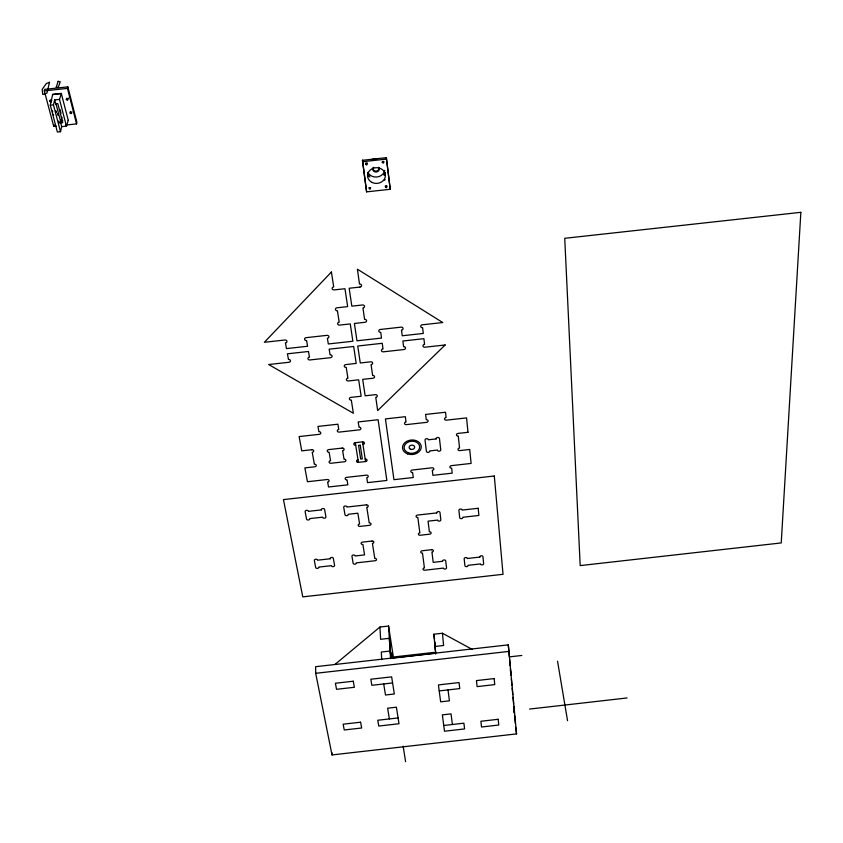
<?xml version="1.0" encoding="UTF-8"?>
<svg xmlns="http://www.w3.org/2000/svg" width="843" height="843" viewBox="0 0 843 843"><rect width="100%" height="100%" fill="white"/><g stroke="black" fill="none" stroke-linecap="round" stroke-linejoin="round"><path stroke-width="1.26" d="M52.551 110.855L52.688 112.288M65.743 125.07L76.555 123.9L76.892 122.351L67.83 86.861L44.69 89.369L44.3 90.886L53.731 126.376L56.123 126.123M61.992 117.209L60.675 122.815L61.676 126.64L60.506 131.687L57.377 132.024L50.285 105.238L52.688 94.3L61.276 93.362L68.325 120.591M62.14 122.657L62.677 120.359M68.631 98.167L67.767 98.842L66.702 98.21M76.555 123.9L67.472 88.378L67.83 86.861M53.731 126.376L54.1 124.827M60.675 122.815L62.751 122.593L57.788 103.594L55.691 103.826L55.849 103.204L60.822 122.193M60.506 131.687L53.446 104.901L54.669 99.927L59.484 99.4L61.349 93.668L52.761 94.595M61.676 126.64L66.439 126.123L68.241 120.296M58.989 123.099L58.641 121.139L58.936 123.141M370.635 187.557C366.21 189.886 373.639 189.296 368.865 187.599M53.509 114.321L53.541 115.291M72.024 112.014L71.065 112.425L70.169 111.729M367.348 163.089L365.641 163.12M386.958 185.913L385.314 185.871M383.765 161.487L382.406 161.519M334.966 664.453L379.94 627.023L388.57 626.043L393.375 657.182M51.729 100.517L50.232 99.99M391.31 657.234L433.997 652.398L434.092 653.441L390.088 658.425M508.297 644.863L315.619 666.697L315.693 673.315L332.005 754.938L516.548 733.895L508.297 644.863L509.351 656.644M315.693 673.315L509.193 651.376M510.057 656.802L521.817 655.475M392.596 682.946L371.858 685.306L370.825 679.226L391.637 676.866L394.324 693.989L385.493 695.001L383.702 683.958M439.214 690.923L459.772 688.583L459.056 682.567L438.423 684.916L440.647 701.829L449.403 700.839L448.023 689.922M398.086 717.941L377.769 720.249L378.749 726.044L399.002 723.747L396.4 707.193L387.632 708.194L389.382 718.931M529.604 709.058L627.097 697.962M443.745 725.486L463.903 723.189L464.588 728.932L444.503 731.218L442.354 714.875L451.047 713.884L452.385 724.506M355.704 445.273A1.686 1.307 -2.5 0 1 353.839 444.166A1.686 1.307 -2.5 0 1 355.303 442.68L362.553 441.869A1.686 1.307 -2.8 0 1 364.429 442.975A1.686 1.307 -2.8 0 1 362.954 444.461M357.99 459.804A1.665 1.286 -2.6 0 0 356.536 461.258A1.665 1.286 -2.6 0 0 358.391 462.343L365.567 461.542A1.665 1.286 -2.9 0 0 367.032 460.088A1.665 1.286 -2.9 0 0 365.177 459.003M435.652 654.073L433.871 634.221L442.427 633.251L472.386 649.489M44.3 90.886L67.472 88.378M50.285 105.238L53.446 104.901M362.469 160.286L386.368 157.673L390.225 189.285L366.61 191.867L362.469 160.286L366.61 191.867M362.553 161.719L386.494 159.095L386.368 157.673M70.917 112.224C73.784 114.996 67.335 112.888 70.97 112.404M60.053 109.485L61.044 113.268M54.669 99.927L55.691 103.826M59.484 99.4L66.439 126.123M557.539 661.207L567.539 720.702M403.154 746.192L405.588 761.672M355.303 442.68L358.391 462.343M392.438 657.993L391.647 652.935L391.932 657.508M362.553 441.869L365.567 461.542M515.663 727.34L516.548 733.895M433.871 634.221L434.535 639.342M434.872 641.902L435.367 645.749M435.747 652.461L434.967 646.465L443.597 645.496L442.427 633.251M386.494 159.095L390.225 189.285M509.583 659.258L510.163 665.812M510.405 668.425L510.984 674.969M511.332 678.9L511.922 685.443M512.154 688.067L512.744 694.611M512.976 697.235L513.556 703.779M513.787 706.392L514.378 712.946M514.609 715.559L515.315 723.42M510.405 670.111L510.837 674.927M514.051 710.839L514.251 713.136M388.57 626.043L390.541 658.646M379.94 627.023L380.614 639.31L389.308 638.32L391.026 657.108L390.077 651.038L381.31 652.029L381.721 659.647M331.952 752.725L332.005 754.938M385.346 173.732A10.717 9.452 -2.3 0 1 384.081 175.333M369.887 177.009A10.717 9.452 -2.3 0 1 367.495 175.017M385.272 172.783A10.706 9.452 -2.3 0 1 384.008 174.385M368.949 175.47A10.706 9.452 -2.3 0 1 367.432 174.069M371.289 159.77A10.706 9.452 -2.3 0 1 377.137 158.842M385.167 179.496A10.769 9.484 -2.4 0 1 384.482 180.276M384.756 170.444A8.883 7.84 -2.3 0 1 377.011 176.988A8.883 7.84 -2.3 0 1 367.811 172.299M378.981 167.441A3.172 2.803 -2.3 0 1 376.294 171.066A3.172 2.803 -2.3 0 1 372.775 168.115M378.465 167.42A3.182 2.803 -2.3 0 1 378.117 171.308A3.182 2.803 -2.3 0 1 373.712 171.192A3.182 2.803 -2.3 0 1 373.744 167.293M66.26 99.326C68.146 102.688 68.799 96.629 66.26 99.326M58.156 115.185L57.724 113.605L58.156 115.185M55.701 110.77L56.123 112.446L55.701 110.77M365.62 164.09C367.411 167.125 368.043 161.308 365.62 164.09M382.237 162.278C384.039 165.312 384.661 159.475 382.237 162.278M385.325 186.872C387.085 189.844 387.748 184.111 385.325 186.872M800.85 212.32L781.229 542.934L580.184 565.6L564.736 238.306L800.85 212.32M49.769 101.034C51.307 104.5 52.614 98.589 49.769 101.034M49.526 82.266L46.923 93.141L42.782 94.49L42.15 89.453L46.239 83.657L49.526 82.266M58.156 81.328L56.165 87.335L58.304 87.103L60.243 81.845L58.156 81.328M331.404 272.036L264.375 342.279L284.902 340.014A1.781 1.444 1.7 0 1 286.926 341.246A1.781 1.444 1.7 0 1 285.429 342.88L286.472 348.591L307.59 346.262L306.599 340.54A1.781 1.454 0.7 0 1 304.586 339.297A1.781 1.454 0.7 0 1 306.104 337.664L326.915 335.366A1.781 1.454 -0.4 0 1 328.907 336.61A1.781 1.454 -0.4 0 1 327.379 338.233L328.306 343.965L352.869 341.246L350.266 323.923L339.655 325.092A1.781 1.465 -1 0 1 337.653 323.838A1.781 1.465 -1 0 1 339.202 322.184L337.421 310.751A1.802 1.486 -0.7 0 1 335.409 309.476A1.802 1.486 -0.7 0 1 336.968 307.8L347.664 306.62L344.966 288.717L334.186 289.908A1.812 1.517 -0.3 0 1 332.153 288.601A1.812 1.517 -0.3 0 1 333.712 286.905L331.404 272.036M445.157 344.966L377.664 410.552L375.767 397.369A1.718 1.37 -3.2 0 0 377.285 395.831A1.718 1.37 -3.2 0 0 375.377 394.661L365.135 395.799L362.701 379.371L373.027 378.222A1.739 1.391 -3 0 0 374.545 376.652A1.739 1.391 -3 0 0 372.627 375.472L371.078 364.619A1.749 1.412 -2.9 0 0 372.606 363.027A1.749 1.412 -2.9 0 0 370.678 361.826L360.267 362.985L357.748 346.02L382.237 343.301L383.007 348.981A1.76 1.423 -3.5 0 0 381.457 350.593A1.76 1.423 -3.5 0 0 383.396 351.816L403.966 349.539A1.749 1.423 -4.6 0 0 405.525 347.927A1.749 1.423 -4.6 0 0 403.607 346.705L402.88 341.015L423.903 338.686L424.566 344.376A1.749 1.423 -5.7 0 0 422.986 345.988A1.749 1.423 -5.7 0 0 424.893 347.211L445.157 344.966M353.27 681.218L335.388 683.251L336.536 689.311L354.355 687.287L353.27 681.218M494.167 678.583L476.453 680.596L477.106 686.613L494.757 684.611L494.167 678.583M360.614 722.209L343.154 724.19L344.25 729.975L361.658 727.994L360.614 722.209M498.192 719.29L480.9 721.26L481.522 727.003L498.761 725.033L498.192 719.29M311.773 449.73L301.752 450.847L299.117 436.569L319.339 434.314A1.697 1.328 -0.8 0 0 320.793 432.817A1.697 1.328 -0.8 0 0 318.886 431.69L317.969 426.432L337.906 424.208L338.77 429.477A1.697 1.328 -1.7 0 0 337.305 430.973A1.697 1.328 -1.7 0 0 339.202 432.101L359.413 429.846A1.697 1.328 -2.6 0 0 360.888 428.349A1.697 1.328 -2.6 0 0 359.013 427.222L358.201 421.943L378.117 419.73L386.853 480.468L367.527 482.628L366.768 477.644A1.654 1.264 -3 0 0 368.212 476.211A1.654 1.264 -3 0 0 366.378 475.146L346.621 477.349A1.654 1.264 -2.3 0 0 345.187 478.782A1.654 1.264 -2.3 0 0 347.031 479.857L347.853 484.83L328.517 487.001L327.653 482.017A1.654 1.264 -1.5 0 0 329.076 480.584A1.654 1.264 -1.5 0 0 327.21 479.519L307.442 481.732L304.892 467.897L314.829 466.78A1.675 1.286 -0.9 0 0 316.262 465.325A1.675 1.286 -0.9 0 0 314.376 464.24L312.237 452.312A1.686 1.307 -0.7 0 0 313.67 450.836A1.686 1.307 -0.7 0 0 311.773 449.73M468.002 432.301L458.002 433.418A1.675 1.307 -6.9 0 0 456.474 434.904A1.675 1.307 -6.9 0 0 458.276 436.01L459.54 448.033A1.665 1.286 -6.9 0 0 458.023 449.498A1.665 1.286 -6.9 0 0 459.804 450.584L469.72 449.477L471.111 463.429L451.395 465.642A1.654 1.264 -6.5 0 0 449.888 467.075A1.654 1.264 -6.5 0 0 451.669 468.15L452.217 473.155L432.912 475.315L432.311 470.32A1.654 1.264 -5.7 0 0 433.808 468.877A1.654 1.264 -5.7 0 0 432.016 467.802L412.28 470.015A1.654 1.264 -4.9 0 0 410.804 471.448A1.654 1.264 -4.9 0 0 412.606 472.523L413.26 477.517L393.944 479.678L385.43 418.918L405.346 416.695L406.031 421.985A1.697 1.328 -4.7 0 0 404.524 423.481A1.697 1.328 -4.7 0 0 406.368 424.619L426.558 422.364A1.686 1.328 -5.6 0 0 428.086 420.857A1.686 1.328 -5.6 0 0 426.242 419.73L425.61 414.44L445.515 412.227L446.095 417.517A1.686 1.328 -6.5 0 0 444.556 419.024A1.686 1.328 -6.5 0 0 446.39 420.151L466.558 417.907L468.002 432.301M360.235 445.199L358.56 445.389L360.688 459.066L362.342 458.887L360.235 445.199M342.205 448.086L328.665 449.604A1.686 1.296 -1.4 0 0 327.221 451.068A1.686 1.296 -1.4 0 0 329.107 452.175L330.561 460.71A1.675 1.286 -1.5 0 0 329.128 462.164A1.675 1.286 -1.5 0 0 331.004 463.25L344.439 461.753A1.675 1.286 -2.1 0 0 345.893 460.289A1.675 1.286 -2.1 0 0 344.028 459.203L342.627 450.668A1.675 1.296 -1.9 0 0 344.081 449.193A1.675 1.296 -1.9 0 0 342.205 448.086M436.137 438.918L428.37 439.783A1.675 1.307 -5.6 0 0 426.547 438.676A1.675 1.307 -5.6 0 0 425.041 440.162L426.4 451.3A1.665 1.286 -5.6 0 0 428.212 452.396A1.665 1.286 -5.6 0 0 429.709 450.931L437.433 450.067A1.665 1.286 -6.1 0 0 439.235 451.163A1.665 1.286 -6.1 0 0 440.741 449.698L439.466 438.55A1.675 1.307 -6 0 0 437.654 437.443A1.675 1.307 -6 0 0 436.137 438.918M494.304 476L283.459 499.604L302.774 596.876L503.029 574.304L494.304 476M321.383 509.899L308.39 511.364A1.633 1.222 -0.9 0 0 306.536 510.331A1.633 1.222 -0.9 0 0 305.145 511.722L306.515 518.972A1.633 1.212 -1 0 0 308.348 519.994A1.633 1.212 -1 0 0 309.739 518.603L322.69 517.159A1.623 1.222 -1.6 0 0 324.513 518.182A1.623 1.222 -1.6 0 0 325.914 516.791L324.618 509.541A1.633 1.222 -1.5 0 0 322.785 508.508A1.633 1.222 -1.5 0 0 321.383 509.899M366.41 504.862L346.979 507.033A1.633 1.222 -2.3 0 0 345.156 506A1.633 1.222 -2.3 0 0 343.744 507.402L344.966 514.662A1.623 1.222 -2.4 0 0 346.779 515.684A1.623 1.222 -2.4 0 0 348.191 514.293L357.864 513.208L359.603 524.009A1.612 1.201 -2.9 0 0 358.201 525.379A1.612 1.201 -2.9 0 0 359.993 526.39L369.603 525.305A1.612 1.201 -3.3 0 0 371.015 523.935A1.612 1.201 -3.3 0 0 369.223 522.923L366.789 507.286A1.633 1.222 -3.1 0 0 368.212 505.895A1.633 1.222 -3.1 0 0 366.41 504.862M436.769 512.913L417.527 515.073A1.612 1.212 -5.1 0 0 416.084 516.453A1.612 1.212 -5.1 0 0 417.843 517.476L419.856 532.892A1.602 1.18 -5.2 0 0 418.413 534.251A1.602 1.18 -5.2 0 0 420.162 535.252L429.677 534.177A1.602 1.18 -5.5 0 0 431.121 532.829A1.602 1.18 -5.5 0 0 429.382 531.828L428.044 521.164L437.633 520.089A1.612 1.201 -5.9 0 0 439.372 521.1A1.612 1.201 -5.9 0 0 440.826 519.731L439.983 512.555A1.612 1.212 -5.9 0 0 438.234 511.532A1.612 1.212 -5.9 0 0 436.769 512.913M478.181 508.276L462.112 510.078A1.612 1.212 -6.7 0 0 460.383 509.056A1.612 1.212 -6.7 0 0 458.908 510.436L459.688 517.613A1.602 1.201 -6.7 0 0 461.416 518.635A1.602 1.201 -6.7 0 0 462.881 517.254L478.887 515.463L478.181 508.276M372.058 541.048L362.532 542.123A1.602 1.18 -3.1 0 0 361.131 543.472A1.602 1.18 -3.1 0 0 362.901 544.462L364.587 554.905L355.124 555.969A1.591 1.17 -2.8 0 0 353.354 554.989A1.591 1.17 -2.8 0 0 351.974 556.327L353.133 563.219A1.581 1.159 -2.9 0 0 354.892 564.188A1.581 1.159 -2.9 0 0 356.273 562.871L375.135 560.743A1.581 1.159 -3.6 0 0 376.526 559.425A1.581 1.159 -3.6 0 0 374.777 558.445L372.427 543.387A1.602 1.18 -3.4 0 0 373.828 542.038A1.602 1.18 -3.4 0 0 372.058 541.048M330.171 558.772L317.505 560.195A1.591 1.17 -1.5 0 0 315.714 559.225A1.591 1.17 -1.5 0 0 314.355 560.553L315.651 567.434A1.591 1.159 -1.6 0 0 317.442 568.403A1.591 1.159 -1.6 0 0 318.791 567.086L331.415 565.664A1.591 1.159 -2.1 0 0 333.196 566.633A1.591 1.159 -2.1 0 0 334.566 565.316L333.333 558.424A1.591 1.17 -2.1 0 0 331.552 557.444A1.591 1.17 -2.1 0 0 330.171 558.772M431.627 549.71L422.185 550.774A1.581 1.159 -5.2 0 0 420.762 552.102A1.581 1.159 -5.2 0 0 422.48 553.082L424.419 567.94A1.57 1.138 -5.3 0 0 423.017 569.257A1.57 1.138 -5.3 0 0 424.724 570.205L443.407 568.108A1.57 1.138 -6 0 0 445.104 569.057A1.57 1.138 -6 0 0 446.527 567.75L445.715 560.932A1.57 1.149 -6 0 0 444.019 559.963A1.57 1.149 -6 0 0 442.596 561.28L433.207 562.344L431.922 552.017A1.581 1.159 -5.6 0 0 433.344 550.69A1.581 1.159 -5.6 0 0 431.627 549.71M479.836 557.086L467.296 558.498A1.57 1.149 -6.7 0 0 465.61 557.539A1.57 1.149 -6.7 0 0 464.177 558.856L464.914 565.685A1.57 1.138 -6.7 0 0 466.59 566.644A1.57 1.138 -6.7 0 0 468.034 565.326L480.521 563.925A1.57 1.138 -7.3 0 0 482.185 564.884A1.57 1.138 -7.3 0 0 483.629 563.577L482.955 556.738A1.57 1.149 -7.3 0 0 481.279 555.769A1.57 1.149 -7.3 0 0 479.836 557.086M359.95 287.063L349.171 288.253L351.826 306.167L362.522 304.976A1.791 1.486 -2.2 0 1 364.513 306.262A1.791 1.486 -2.2 0 1 362.943 307.937L364.587 319.381A1.781 1.465 -2.4 0 1 366.568 320.635A1.781 1.465 -2.4 0 1 365.008 322.289L354.397 323.459L356.968 340.793L381.521 338.075L380.73 332.332A1.77 1.454 -3.3 0 1 378.781 331.088A1.77 1.454 -3.3 0 1 380.341 329.455L401.131 327.147A1.77 1.454 -4.4 0 1 403.07 328.401A1.77 1.454 -4.4 0 1 401.489 330.034L402.216 335.777L423.291 333.449L422.617 327.695A1.77 1.454 -5.6 0 1 420.699 326.452A1.77 1.454 -5.6 0 1 422.29 324.808L442.765 322.542L357.39 269.18L359.518 284.059A1.812 1.517 -1.9 0 1 361.542 285.366A1.812 1.517 -1.9 0 1 359.95 287.063M308.485 351.478L287.421 353.807L288.464 359.466A1.76 1.423 1.3 0 1 290.466 360.678A1.76 1.423 1.3 0 1 288.97 362.279L268.664 364.524L353.365 413.26L351.32 400.088A1.718 1.37 -2.1 0 1 349.402 398.929A1.718 1.37 -2.1 0 1 350.899 397.39L361.152 396.242L358.675 379.824L348.349 380.962A1.739 1.391 -1.8 0 1 346.41 379.782A1.739 1.391 -1.8 0 1 347.917 378.212L346.231 367.379A1.749 1.412 -1.6 0 1 344.281 366.178A1.749 1.412 -1.6 0 1 345.799 364.587L356.21 363.428L353.66 346.473L329.16 349.181L330.077 354.85A1.76 1.423 -0.8 0 1 332.058 356.073A1.76 1.423 -0.8 0 1 330.54 357.674L309.95 359.95A1.76 1.423 0.3 0 1 307.958 358.739A1.76 1.423 0.3 0 1 309.465 357.137L308.485 351.478M410.562 449.235A2.782 2.16 -4.9 0 0 414.672 447.138A2.782 2.16 -4.9 0 0 410.436 445.494A2.782 2.16 -4.9 0 0 410.562 449.235M407.643 453.903A9.389 7.271 -4.9 0 0 421.247 446.548A9.389 7.271 -4.9 0 0 406.769 441.332A9.389 7.271 -4.9 0 0 407.643 453.903M408.16 452.712A7.798 6.038 -4.9 0 0 419.666 446.853A7.798 6.038 -4.9 0 0 407.822 442.248A7.798 6.038 -4.9 0 0 408.16 452.712M372.163 182.488A8.936 7.861 -2.4 0 0 385.409 175.323A8.936 7.861 -2.4 0 0 371.868 168.874A8.936 7.861 -2.4 0 0 372.163 182.488"/></g></svg>
